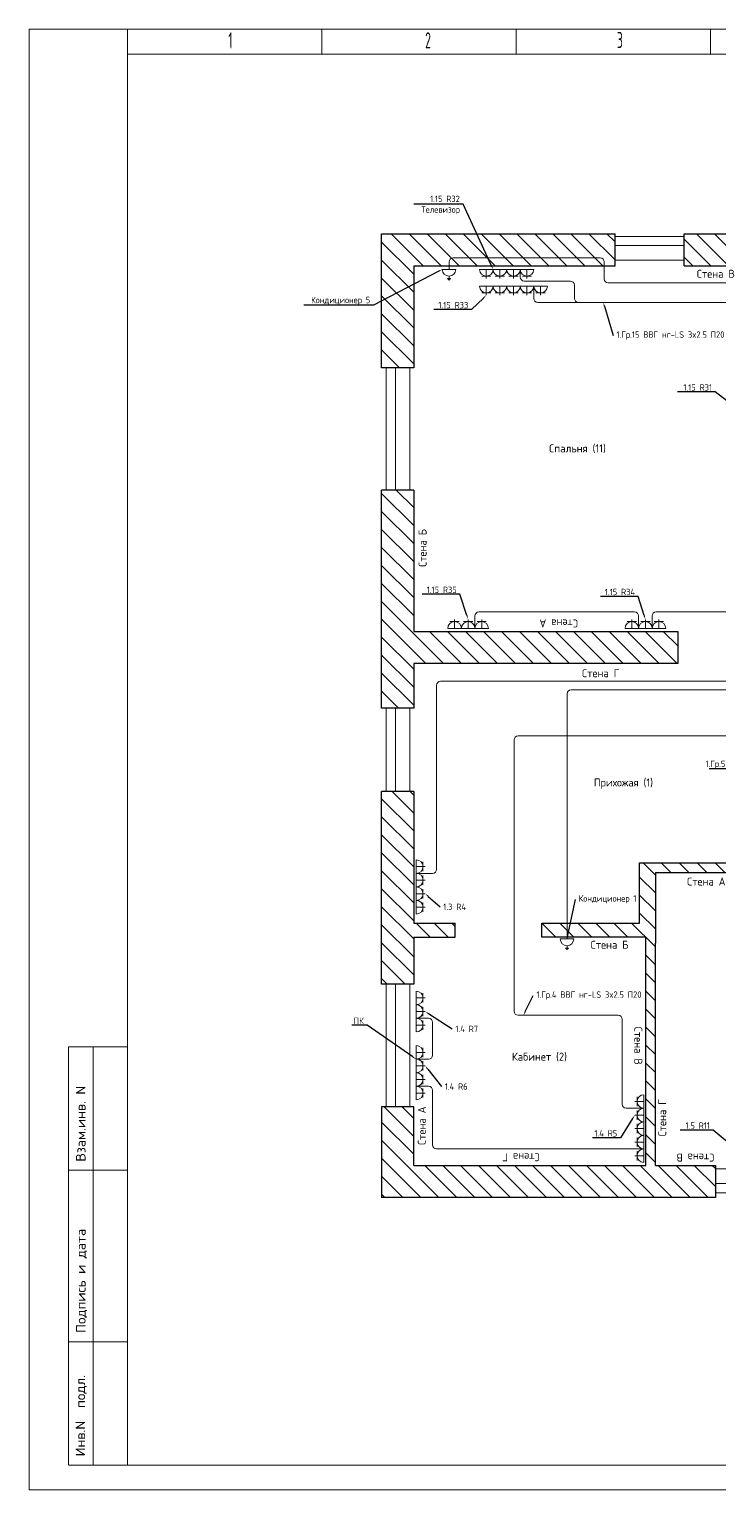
# Model space of a CAD drawing. Extents: x -680 to 54599, y -24087 to 292.
# Drawn here: x 28785 to 37414, y -24087 to -5832 of the extents above; entities that cross this region are included whole.
import ezdxf
from ezdxf import colors
from ezdxf.entities.mleader import LeaderData, LeaderLine
from ezdxf.math import Vec2, Vec3

# ---------------------------------------------------------------- set-up
doc = ezdxf.new("R2010")
doc.units = 0
doc.linetypes.add('Caddy_Solid', pattern=[0])
for name, color, linetype in [('100', 7, 'Continuous'), ('condey_wire', 40, 'Continuous'), ('rozetka_skrutoy', 10, 'Continuous'), ('SYMS', 7, 'Continuous')]:
    doc.layers.add(name, color=color, linetype=linetype)
for name, color, linetype, lineweight in [('info', 7, 'Continuous', 15), ('nesushie', 7, 'Continuous', 25), ('okna', 7, 'Continuous', 18), ('power_wire', 10, 'Continuous', 18), ('rozetki_16A', 10, 'Continuous', 18), ('text', 251, 'Continuous', 15)]:
    doc.layers.add(name, color=color, linetype=linetype, lineweight=lineweight)
doc.styles.add('Caddy_Vectorfont1n', font='GOST Common.ttf', dxfattribs={"width": 1.1})
doc.styles.add('Caddy_Vectorfont1p', font='GOST Common.ttf', dxfattribs={"width": 0.9})
doc.styles.get("Standard").update_dxf_attribs({"font": 'GOST Common.ttf'})

msp = doc.modelspace()

# ---------------------------------------------------------------- hatches: boundary and pattern name
at = {"layer": 'nesushie', "lineweight": 15}
h = msp.add_hatch(dxfattribs=at)
h.set_pattern_fill('ANSI31', color=256, scale=50, angle=-90)
h.paths.add_polyline_path([(36106, -8788), (36106, -8388), (33189, -8388), (33189, -10063), (33589, -10063), (33589, -8788)])
h = msp.add_hatch(dxfattribs=at)
h.set_pattern_fill('ANSI31', color=256, scale=50, angle=-90)
h.paths.add_polyline_path([(37884, -8788), (37884, -9308), (38004, -9308), (38004, -8788), (38609, -8788), (38609, -8388), (36971, -8388), (36971, -8788)])
h = msp.add_hatch(dxfattribs=at)
h.set_pattern_fill('ANSI31', color=256, scale=50, angle=-90)
h.paths.add_polyline_path([(33589, -13358), (33589, -11593), (33189, -11593), (33189, -14318), (33589, -14318), (33589, -13758), (36889, -13758), (36889, -13358)])
h = msp.add_hatch(dxfattribs=at)
h.set_pattern_fill('ANSI31', color=256, scale=50, angle=-90)
h.paths.add_polyline_path([(33589, -17005), (33589, -16608), (33589, -15358), (33189, -15358), (33189, -17768), (33589, -17768), (33589, -17182), (34109, -17182), (34109, -17005)])
h = msp.add_hatch(dxfattribs=at)
h.set_pattern_fill('ANSI31', color=256, scale=50, angle=-90)
h.paths.add_polyline_path([(33189, -20432), (37359, -20432), (37359, -20032), (36609, -20032), (36609, -17257), (36609, -16372), (38439, -16372), (38439, -16252), (36412, -16252), (36412, -16372), (36412, -17005), (35189, -17005), (35189, -17182), (36489, -17182), (36489, -20032), (33589, -20032), (33589, -19302), (33189, -19302), (33189, -20032)])

# ---------------------------------------------------------------- linework, layer by layer
at = {"linetype": 'Caddy_Solid', "lineweight": 13}
for p, q in [((30014, -6140), (30014, -5832)), ((32442, -6140), (32442, -5832)), ((34870, -6140), (34870, -5832)), ((37298, -6140), (37298, -5832))]:
    msp.add_line(p, q, dxfattribs=at)
at = {"layer": '100', "linetype": 'Caddy_Solid', "lineweight": 13}
for p, q in [((30014, -6143), (54292, -6143)), ((30014, -6143), (30014, -23780)), ((29277, -23776), (29277, -18551)), ((29277, -18551), (30014, -18551)), ((29584, -18551), (29584, -23776)), ((29277, -20092), (30014, -20092)), ((29277, -22239), (30014, -22239)), ((54292, -23780), (29277, -23780))]:
    msp.add_line(p, q, dxfattribs=at)
at = {"layer": 'condey_wire', "lineweight": 15}
for p, q in [((34031, -8741), (34031, -8834)), ((35920, -8691), (34081, -8691)), ((35970, -8953), (35970, -8741)), ((42220, -9003), (36020, -9003)), ((35506, -17203), (35506, -14139)), ((35556, -14089), (41095, -14089))]:
    msp.add_line(p, q, dxfattribs=at)
for centre, start, end in [((34081, -8741), 90, 180), ((35920, -8741), 0, 90), ((36020, -8953), 180, 270), ((35556, -14139), 90, 180)]:
    msp.add_arc(centre, 50, start, end, dxfattribs=at)
at = {"layer": 'nesushie'}
for p, q in [((33189, -10063), (33189, -8388)), ((33189, -8388), (36106, -8388)), ((36106, -8788), (36106, -8388)), ((36971, -8388), (38609, -8388)), ((36971, -8788), (36971, -8388)), ((33589, -8788), (33589, -10063)), ((33589, -8788), (36106, -8788)), ((36971, -8788), (37884, -8788)), ((33589, -10063), (33189, -10063)), ((33589, -11593), (33189, -11593)), ((33189, -14318), (33189, -11593)), ((33589, -11593), (33589, -13358)), ((33589, -13358), (36889, -13358)), ((36889, -13358), (36889, -13758)), ((36889, -13758), (33589, -13758)), ((33589, -13758), (33589, -14318)), ((33589, -14318), (33189, -14318)), ((33589, -15358), (33189, -15358)), ((33189, -17768), (33189, -15358)), ((33589, -15358), (33589, -16608)), ((36412, -16372), (36412, -16252)), ((36412, -16252), (38439, -16252)), ((36412, -17005), (36412, -16372)), ((36609, -16372), (36609, -17257)), ((36609, -16372), (38439, -16372)), ((33589, -16608), (33589, -17005)), ((33589, -17005), (34109, -17005)), ((34109, -17182), (34109, -17005)), ((35189, -17182), (35189, -17005)), ((35189, -17005), (36412, -17005)), ((33589, -17182), (34109, -17182)), ((33589, -17182), (33589, -17768)), ((36489, -17182), (35189, -17182)), ((36489, -20032), (36489, -17182)), ((36609, -20032), (36609, -17257)), ((33589, -17768), (33189, -17768)), ((33189, -19302), (33189, -20432)), ((33589, -19302), (33189, -19302)), ((33589, -20032), (33589, -19302)), ((33589, -20032), (36489, -20032)), ((36609, -20032), (37359, -20032)), ((37359, -20032), (37359, -20432)), ((37359, -20432), (33189, -20432))]:
    msp.add_line(p, q, dxfattribs=at)
at = {"layer": 'okna'}
for p, q in [((36971, -8423), (36106, -8423)), ((36971, -8537), (36106, -8537)), ((36971, -8720), (36106, -8720)), ((33246, -10063), (33246, -11593)), ((33360, -10063), (33360, -11593)), ((33543, -10063), (33543, -11593)), ((33246, -14322), (33246, -15358)), ((33360, -14322), (33360, -15358)), ((33543, -14322), (33543, -15358)), ((33246, -17772), (33246, -19302)), ((33360, -17772), (33360, -19302)), ((33543, -17772), (33543, -19302)), ((37359, -20077), (38889, -20077)), ((37359, -20260), (38889, -20260)), ((37359, -20374), (38889, -20374))]:
    msp.add_line(p, q, dxfattribs=at)
at = {"layer": 'power_wire'}
for p, q in [((34920, -8834), (34920, -8930)), ((34970, -8980), (35548, -8980)), ((35090, -9044), (35090, -9197)), ((35598, -9030), (35598, -9197)), ((35140, -9247), (37537, -9247)), ((36350, -13115), (34404, -13115)), ((37537, -13115), (36619, -13115)), ((34354, -13165), (34354, -13321)), ((36400, -13321), (36400, -13165)), ((36569, -13165), (36569, -13321)), ((33875, -14032), (33875, -16333)), ((39231, -13982), (33925, -13982)), ((34844, -14715), (34844, -18106)), ((44806, -14665), (34894, -14665)), ((33825, -16383), (33621, -16383)), ((33775, -18194), (33621, -18194)), ((33825, -18655), (33825, -18244)), ((36145, -18156), (34894, -18156)), ((36195, -19269), (36195, -18206)), ((33621, -18705), (33775, -18705)), ((33775, -19044), (33621, -19044)), ((33825, -19777), (33825, -19094)), ((36245, -19319), (36465, -19319)), ((36465, -19827), (33875, -19827))]:
    msp.add_line(p, q, dxfattribs=at)
for centre, start, end in [((34970, -8930), 180, 270), ((35548, -9030), 0, 90), ((35140, -9197), 180, 270), ((35648, -9197), 180, 270), ((34404, -13165), 90, 180), ((36350, -13165), 0, 90), ((36619, -13165), 90, 180), ((33925, -14032), 90, 180), ((34894, -14715), 90, 180), ((33825, -16333), 270, 0), ((33775, -18244), 0, 90), ((34894, -18106), 180, 270), ((36145, -18206), 0, 90), ((33775, -18655), 270, 0), ((33775, -19094), 0, 90), ((36245, -19269), 180, 270), ((33875, -19777), 180, 270)]:
    msp.add_arc(centre, 50, start, end, dxfattribs=at)
at = {"layer": 'rozetka_skrutoy', "lineweight": 15}
for p, q in [((34031, -8834), (33946, -8834)), ((34115, -8834), (34031, -8834)), ((34031, -8918), (34031, -8946)), ((34012, -8946), (34050, -8946)), ((34031, -8967), (34012, -8946)), ((34031, -8967), (34050, -8946)), ((35506, -17203), (35421, -17203)), ((35487, -17316), (35525, -17316)), ((35506, -17336), (35487, -17316)), ((35591, -17203), (35506, -17203)), ((35506, -17288), (35506, -17316)), ((35506, -17336), (35525, -17316))]:
    msp.add_line(p, q, dxfattribs=at)
for centre in [(34031, -8834), (35506, -17203)]:
    msp.add_arc(centre, 84.7, 180, 0, dxfattribs=at)
at = {"layer": 'rozetki_16A'}
for p, q in [((34497, -8834), (34412, -8834)), ((34555, -8918), (34439, -8918)), ((34582, -8834), (34497, -8834)), ((34497, -8834), (34497, -8946)), ((34666, -8834), (34582, -8834)), ((34725, -8918), (34608, -8918)), ((34751, -8834), (34666, -8834)), ((34666, -8834), (34666, -8946)), ((34836, -8834), (34751, -8834)), ((34894, -8918), (34778, -8918)), ((34920, -8834), (34836, -8834)), ((34836, -8834), (34836, -8946)), ((35005, -8834), (34920, -8834)), ((35063, -8918), (34947, -8918)), ((35090, -8834), (35005, -8834)), ((35005, -8834), (35005, -8946)), ((34497, -9044), (34412, -9044)), ((34582, -9044), (34497, -9044)), ((34497, -9044), (34497, -9157)), ((34666, -9044), (34582, -9044)), ((34751, -9044), (34666, -9044)), ((34666, -9044), (34666, -9157)), ((34836, -9044), (34751, -9044)), ((34920, -9044), (34836, -9044)), ((34836, -9044), (34836, -9157)), ((35005, -9044), (34920, -9044)), ((35090, -9044), (35005, -9044)), ((35005, -9044), (35005, -9157)), ((35175, -9044), (35090, -9044)), ((35259, -9044), (35175, -9044)), ((35175, -9044), (35175, -9157)), ((34555, -9129), (34439, -9129)), ((34725, -9129), (34608, -9129)), ((34894, -9129), (34778, -9129)), ((35063, -9129), (34947, -9129)), ((35233, -9129), (35116, -9129)), ((34016, -13321), (34100, -13321)), ((34042, -13236), (34158, -13236)), ((34100, -13321), (34100, -13208)), ((34100, -13321), (34185, -13321)), ((34185, -13321), (34270, -13321)), ((34211, -13236), (34328, -13236)), ((34270, -13321), (34270, -13208)), ((34270, -13321), (34354, -13321)), ((34354, -13321), (34439, -13321)), ((34381, -13236), (34497, -13236)), ((34439, -13321), (34439, -13208)), ((34439, -13321), (34524, -13321)), ((36231, -13321), (36315, -13321)), ((36257, -13236), (36374, -13236)), ((36315, -13321), (36315, -13208)), ((36315, -13321), (36400, -13321)), ((36400, -13321), (36485, -13321)), ((36427, -13236), (36543, -13236)), ((36485, -13321), (36485, -13208)), ((36485, -13321), (36569, -13321)), ((36569, -13321), (36654, -13321)), ((36596, -13236), (36712, -13236)), ((36654, -13321), (36654, -13208)), ((36654, -13321), (36739, -13321)), ((33621, -16213), (33621, -16298)), ((33705, -16240), (33705, -16356)), ((33621, -16298), (33621, -16383)), ((33621, -16298), (33733, -16298)), ((33621, -16383), (33621, -16467)), ((33705, -16409), (33705, -16525)), ((33621, -16467), (33621, -16552)), ((33621, -16467), (33733, -16467)), ((33621, -16552), (33621, -16637)), ((33705, -16579), (33705, -16695)), ((33621, -16637), (33621, -16721)), ((33621, -16637), (33733, -16637)), ((33621, -16721), (33621, -16806)), ((33705, -16748), (33705, -16864)), ((33621, -16806), (33621, -16891)), ((33621, -16806), (33733, -16806)), ((33621, -17855), (33621, -17940)), ((33705, -17882), (33705, -17998)), ((33621, -17940), (33621, -18025)), ((33621, -17940), (33733, -17940)), ((33621, -18025), (33621, -18109)), ((33705, -18051), (33705, -18167)), ((33621, -18109), (33621, -18194)), ((33621, -18109), (33733, -18109)), ((33621, -18194), (33621, -18279)), ((33705, -18220), (33705, -18337)), ((33621, -18279), (33621, -18363)), ((33621, -18279), (33733, -18279)), ((33621, -18535), (33621, -18620)), ((33705, -18562), (33705, -18678)), ((33621, -18620), (33621, -18705)), ((33621, -18620), (33733, -18620)), ((33621, -18705), (33621, -18789)), ((33621, -18789), (33621, -18874)), ((33621, -18789), (33733, -18789)), ((33705, -18731), (33705, -18848)), ((33621, -18874), (33621, -18959)), ((33621, -18959), (33621, -19044)), ((33621, -18959), (33733, -18959)), ((33705, -18901), (33705, -19017)), ((33621, -19044), (33621, -19128)), ((33621, -19128), (33621, -19213)), ((33621, -19128), (33733, -19128)), ((33705, -19070), (33705, -19186)), ((36465, -19234), (36465, -19149)), ((36465, -19234), (36352, -19234)), ((36380, -19292), (36380, -19176)), ((36380, -19462), (36380, -19345)), ((36465, -19319), (36465, -19234)), ((36465, -19404), (36465, -19319)), ((36465, -19404), (36352, -19404)), ((36380, -19631), (36380, -19515)), ((36465, -19488), (36465, -19404)), ((36465, -19573), (36465, -19488)), ((36465, -19573), (36352, -19573)), ((36380, -19801), (36380, -19684)), ((36465, -19658), (36465, -19573)), ((36465, -19742), (36465, -19658)), ((36465, -19742), (36352, -19742)), ((36380, -19970), (36380, -19854)), ((36465, -19827), (36465, -19742)), ((36465, -19912), (36465, -19827)), ((36465, -19912), (36352, -19912)), ((36465, -19996), (36465, -19912))]:
    msp.add_line(p, q, dxfattribs=at)
for centre, start, end in [((34497, -8834), 180, 0), ((34666, -8834), 180, 0), ((34836, -8834), 180, 0), ((35005, -8834), 180, 0), ((34497, -9044), 180, 0), ((34666, -9044), 180, 0), ((34836, -9044), 180, 0), ((35005, -9044), 180, 0), ((35175, -9044), 180, 0), ((34100, -13321), 0, 180), ((34270, -13321), 0, 180), ((34439, -13321), 0, 180), ((36315, -13321), 0, 180), ((36485, -13321), 0, 180), ((36654, -13321), 0, 180), ((33621, -16298), 270, 90), ((33621, -16467), 270, 90), ((33621, -16637), 270, 90), ((33621, -16806), 270, 90), ((33621, -17940), 270, 90), ((33621, -18109), 270, 90), ((33621, -18279), 270, 90), ((33621, -18620), 270, 90), ((33621, -18789), 270, 90), ((33621, -18959), 270, 90), ((33621, -19128), 270, 90), ((36465, -19234), 90, 270), ((36465, -19404), 90, 270), ((36465, -19573), 90, 270), ((36465, -19742), 90, 270), ((36465, -19912), 90, 270)]:
    msp.add_arc(centre, 84.7, start, end, dxfattribs=at)
at = {"layer": 'SYMS', "lineweight": 13}
msp.add_line((30014, -6842), (30014, -22208), dxfattribs=at)
msp.add_lwpolyline([(28785, -24087), (54599, -24087), (54599, -5832), (28785, -5832)], close=True, dxfattribs=at)

# ---------------------------------------------------------------- texts
at = {"lineweight": 13, "style": 'Caddy_Vectorfont1p', "width": 0.54}
for s, p in [('1', (31274, -6072)), ('2', (33733, -6072)), ('3', (36130, -6068))]:
    msp.add_text(s, height=201, dxfattribs=at).set_placement(p)
at = {"layer": '100', "lineweight": 13, "style": 'Caddy_Vectorfont1n', "width": 1.1}
for s, p in [('Взам.инв. N', (29489, -19986)), ('Подпись и дата', (29490, -22127)), ('Инв.N  подл.', (29484, -23669))]:
    msp.add_text(s, height=120.77, rotation=90, dxfattribs=at).set_placement(p)
at = {"layer": 'text', "lineweight": 15, "char_height": 100, "attachment_point": 1}
for s, width, heights, insert in [('Стена В', 651.6, [0], (37127, -8839)), ('Спальня (11)', 884.13, [287], (35282, -11021)), ('Стена Г', 651.6, [0], (35693, -13831)), ('Прихожая (1)', 806.54, [0], (35840, -15197)), ('Стена А', 651.6, [0], (37006, -16435)), ('Стена Б', 651.6, [0], (35800, -17225)), ('Кабинет (2)', 923.81, [287], (34816, -18624))]:
    msp.add_mtext_dynamic_manual_height_columns(s, width=width, gutter_width=12.5, heights=heights, dxfattribs=dict(at, insert=insert))
for s, insert, rotation in [('Стена Б', (33650, -12552), 90), ('Стена А', (35641, -13309), 180), ('Стена В', (36446, -18300), 270), ('Стена А', (33641, -19777), 90), ('Стена Г', (36645, -19670), 90), ('Стена Г', (35163, -19980), 180), ('Стена В', (37345, -19985), 180)]:
    msp.add_mtext_dynamic_manual_height_columns(s, width=651.6, gutter_width=12.5, heights=[0], dxfattribs=dict(at, insert=insert, rotation=rotation))

# ---------------------------------------------------------------- leaders
at = {"layer": 'info'}
ml = msp.add_multileader_mtext('Standard', dxfattribs=at)
ml.set_content('1.15 R32\\PТелевизор', color=256)
ml.set_leader_properties()
ml.build(insert=Vec2(0, 0))
ml.multileader.update_dxf_attribs({"has_dogleg": 0, "text_right_attachment_type": 6, "dogleg_length": 50, "arrow_head_size": 50})
ctx = ml.context
ctx.base_point, ctx.char_height, ctx.arrow_head_size, ctx.landing_gap_size, ctx.plane_origin = Vec3(33634, -7965), 80, 50, 40, Vec3(33435, -7607)
ctx.right_attachment, ctx.text_align_type = 6, 2
notes = []
notes.append((ctx, [(1, (1, 1, 0), (34256, -8017), (-1, 0), 50, [(0, [(34582, -8834)], 0, [])])]))
ctx.mtext.insert, ctx.mtext.width, ctx.mtext.alignment, ctx.mtext.flow_direction = Vec3(34166, -7913), 671.17, 3, 5
ml = msp.add_multileader_mtext('Standard', dxfattribs=at)
ml.set_content('Кондиционер 5', color=256)
ml.set_leader_properties()
ml.build(insert=Vec2(0, 0))
ml.multileader.update_dxf_attribs({"has_dogleg": 0, "text_right_attachment_type": 6, "dogleg_length": 50, "arrow_head_size": 50})
ctx = ml.context
ctx.base_point, ctx.char_height, ctx.arrow_head_size, ctx.landing_gap_size, ctx.plane_origin = Vec3(32308, -9229), 80, 50, 40, Vec3(31748, -9575)
ctx.right_attachment, ctx.text_align_type = 6, 2
notes.append((ctx, [(1, (1, 1, 0), (33137, -9281), (-1, 0), 50, [(0, [(33946, -8834)], 0, [])])]))
ctx.mtext.insert, ctx.mtext.width, ctx.mtext.alignment, ctx.mtext.flow_direction = Vec3(33047, -9177), 874.72, 3, 5
ml = msp.add_multileader_mtext('Standard', dxfattribs=at)
ml.set_content('1.15 R33', color=256)
ml.set_leader_properties()
ml.build(insert=Vec2(0, 0))
ml.multileader.update_dxf_attribs({"has_dogleg": 0, "text_right_attachment_type": 6, "dogleg_length": 50, "arrow_head_size": 50})
ctx = ml.context
ctx.base_point, ctx.char_height, ctx.arrow_head_size, ctx.landing_gap_size, ctx.plane_origin = Vec3(33883, -9281), 80, 50, 40, Vec3(33298, -9526)
ctx.right_attachment, ctx.text_align_type = 6, 2
notes.append((ctx, [(1, (1, 1, 0), (34361, -9337), (-1, 0), 50, [(0, [(34497, -9157)], 0, [])])]))
ctx.mtext.insert, ctx.mtext.width, ctx.mtext.alignment, ctx.mtext.flow_direction = Vec3(34271, -9241), 671.17, 3, 5
ml = msp.add_multileader_mtext('Standard', dxfattribs=at)
ml.set_content('1.Гр.15 ВВГ нг-LS 3x2.5 П20', color=256)
ml.set_leader_properties()
ml.build(insert=Vec2(0, 0))
ml.multileader.update_dxf_attribs({"has_dogleg": 0, "text_right_attachment_type": 6, "dogleg_length": 50, "arrow_head_size": 50})
ctx = ml.context
ctx.base_point, ctx.char_height, ctx.arrow_head_size, ctx.landing_gap_size, ctx.plane_origin = Vec3(36083, -9661), 80, 50, 40, Vec3(36730, -10458)
ctx.right_attachment = 6
notes.append((ctx, [(0, (1, 1, 0), (36033, -9661), (1, 0), 50, [(0, [(35958, -9247)], 0, [])])]))
ctx.mtext.insert, ctx.mtext.width, ctx.mtext.flow_direction = Vec3(36123, -9609), 1620.99, 5
ml = msp.add_multileader_mtext('Standard', dxfattribs=at)
ml.set_content('1.15 R31', color=256)
ml.set_leader_properties()
ml.build(insert=Vec2(0, 0))
ml.multileader.update_dxf_attribs({"has_dogleg": 0, "text_right_attachment_type": 6, "dogleg_length": 50, "arrow_head_size": 50})
ctx = ml.context
ctx.base_point, ctx.char_height, ctx.arrow_head_size, ctx.landing_gap_size, ctx.plane_origin = Vec3(36945, -10310), 80, 50, 40, Vec3(36510, -10683)
ctx.right_attachment, ctx.text_align_type = 6, 2
notes.append((ctx, [(1, (1, 1, 0), (37407, -10366), (-1, 0), 50, [(0, [(37742, -10662)], 0, [])])]))
ctx.mtext.insert, ctx.mtext.width, ctx.mtext.alignment, ctx.mtext.flow_direction = Vec3(37317, -10270), 671.17, 3, 5
ml = msp.add_multileader_mtext('Standard', dxfattribs=at)
ml.set_content('1.15 R35', color=256)
ml.set_leader_properties()
ml.build(insert=Vec2(0, 0))
ml.multileader.update_dxf_attribs({"has_dogleg": 0, "text_right_attachment_type": 6, "dogleg_length": 50, "arrow_head_size": 50})
ctx = ml.context
ctx.base_point, ctx.char_height, ctx.arrow_head_size, ctx.landing_gap_size, ctx.plane_origin = Vec3(33740, -12839), 80, 50, 40, Vec3(33155, -13083)
ctx.right_attachment, ctx.text_align_type = 6, 2
notes.append((ctx, [(1, (1, 1, 0), (34217, -12895), (-1, 0), 50, [(0, [(34270, -13208)], 0, [])])]))
ctx.mtext.insert, ctx.mtext.width, ctx.mtext.alignment, ctx.mtext.flow_direction = Vec3(34127, -12799), 671.17, 3, 5
ml = msp.add_multileader_mtext('Standard', dxfattribs=at)
ml.set_content('1.15 R34', color=256)
ml.set_leader_properties()
ml.build(insert=Vec2(0, 0))
ml.multileader.update_dxf_attribs({"has_dogleg": 0, "text_right_attachment_type": 6, "dogleg_length": 50, "arrow_head_size": 50})
ctx = ml.context
ctx.base_point, ctx.char_height, ctx.arrow_head_size, ctx.landing_gap_size, ctx.plane_origin = Vec3(35960, -12866), 80, 50, 40, Vec3(35383, -13111)
ctx.right_attachment, ctx.text_align_type = 6, 2
notes.append((ctx, [(1, (1, 1, 0), (36445, -12922), (-1, 0), 50, [(0, [(36485, -13208)], 0, [])])]))
ctx.mtext.insert, ctx.mtext.width, ctx.mtext.alignment, ctx.mtext.flow_direction = Vec3(36355, -12826), 671.17, 3, 5
ml = msp.add_multileader_mtext('Standard', dxfattribs=at)
ml.set_content('1.Гр.5 ВВГ нг-LS 3x2.5 П20', color=256)
ml.set_leader_properties()
ml.build(insert=Vec2(0, 0))
ml.multileader.update_dxf_attribs({"has_dogleg": 0, "text_right_attachment_type": 6, "dogleg_length": 50, "arrow_head_size": 50})
ctx = ml.context
ctx.base_point, ctx.char_height, ctx.arrow_head_size, ctx.landing_gap_size, ctx.plane_origin = Vec3(37261, -15026), 80, 50, 40, Vec3(38302, -15023)
ctx.right_attachment, ctx.text_align_type = 6, 2
notes.append((ctx, [(1, (1, 1, 0), (38636, -15078), (-1, 0), 50, [(0, [(39038, -15463)], 0, [])])]))
ctx.mtext.insert, ctx.mtext.width, ctx.mtext.alignment, ctx.mtext.flow_direction = Vec3(38546, -14974), 1250.99, 3, 5
ml = msp.add_multileader_mtext('Standard', dxfattribs=at)
ml.set_content('1.3 R4', color=256)
ml.set_leader_properties()
ml.build(insert=Vec2(0, 0))
ml.multileader.update_dxf_attribs({"has_dogleg": 0, "text_right_attachment_type": 6, "dogleg_length": 50, "arrow_head_size": 50})
ctx = ml.context
ctx.base_point, ctx.char_height, ctx.arrow_head_size, ctx.landing_gap_size, ctx.plane_origin = Vec3(33919, -16801), 80, 50, 40, Vec3(34190, -17355)
ctx.right_attachment = 6
notes.append((ctx, [(0, (1, 1, 0), (33869, -16801), (1, 0), 50, [(0, [(33733, -16637)], 0, [])])]))
ctx.mtext.insert, ctx.mtext.width, ctx.mtext.flow_direction = Vec3(33959, -16761), 671.17, 5
ml = msp.add_multileader_mtext('Standard', dxfattribs=at)
ml.set_content('Кондиционер 1', color=256)
ml.set_leader_properties()
ml.build(insert=Vec2(0, 0))
ml.multileader.update_dxf_attribs({"has_dogleg": 0, "text_right_attachment_type": 6, "dogleg_length": 50, "arrow_head_size": 50})
ctx = ml.context
ctx.base_point, ctx.char_height, ctx.arrow_head_size, ctx.landing_gap_size, ctx.plane_origin = Vec3(35611, -16708), 80, 50, 40, Vec3(35021, -17078)
ctx.right_attachment = 6
notes.append((ctx, [(0, (1, 1, 0), (35561, -16708), (1, 0), 50, [(0, [(35506, -17203)], 0, [])])]))
ctx.mtext.insert, ctx.mtext.width, ctx.mtext.flow_direction = Vec3(35651, -16656), 776.03, 5
ml = msp.add_multileader_mtext('Standard', dxfattribs=at)
ml.set_content('1.Гр.4 ВВГ нг-LS 3x2.5 П20', color=256)
ml.set_leader_properties()
ml.build(insert=Vec2(0, 0))
ml.multileader.update_dxf_attribs({"has_dogleg": 0, "text_right_attachment_type": 6, "dogleg_length": 50, "arrow_head_size": 50})
ctx = ml.context
ctx.base_point, ctx.char_height, ctx.arrow_head_size, ctx.landing_gap_size, ctx.plane_origin = Vec3(35083, -17910), 80, 50, 40, Vec3(35537, -17901)
ctx.right_attachment = 6
notes.append((ctx, [(0, (1, 1, 0), (35033, -17910), (1, 0), 50, [(0, [(34961, -18156)], 0, [])])]))
ctx.mtext.insert, ctx.mtext.width, ctx.mtext.flow_direction = Vec3(35123, -17858), 1571.28, 5
ml = msp.add_multileader_mtext('Standard', dxfattribs=at)
ml.set_content('ПК', color=256)
ml.set_leader_properties()
ml.build(insert=Vec2(0, 0))
ml.multileader.update_dxf_attribs({"has_dogleg": 0, "text_right_attachment_type": 6, "dogleg_length": 50, "arrow_head_size": 50})
ctx = ml.context
ctx.base_point, ctx.char_height, ctx.arrow_head_size, ctx.landing_gap_size, ctx.plane_origin = Vec3(32814, -18225), 80, 50, 40, Vec3(32166, -18778)
ctx.right_attachment, ctx.text_align_type = 6, 2
notes.append((ctx, [(1, (1, 1, 0), (33056, -18281), (-1, 0), 50, [(0, [(33621, -18705)], 0, [])])]))
ctx.mtext.insert, ctx.mtext.width, ctx.mtext.alignment, ctx.mtext.flow_direction = Vec3(32966, -18185), 671.17, 3, 5
ml = msp.add_multileader_mtext('Standard', dxfattribs=at)
ml.set_content('1.4 R7', color=256)
ml.set_leader_properties()
ml.build(insert=Vec2(0, 0))
ml.multileader.update_dxf_attribs({"has_dogleg": 0, "text_right_attachment_type": 6, "dogleg_length": 50, "arrow_head_size": 50})
ctx = ml.context
ctx.base_point, ctx.char_height, ctx.arrow_head_size, ctx.landing_gap_size, ctx.plane_origin = Vec3(34070, -18327), 80, 50, 40, Vec3(34341, -18881)
ctx.right_attachment = 6
notes.append((ctx, [(0, (1, 1, 0), (34020, -18327), (1, 0), 50, [(0, [(33733, -18109)], 0, [])])]))
ctx.mtext.insert, ctx.mtext.width, ctx.mtext.flow_direction = Vec3(34110, -18287), 671.17, 5
ml = msp.add_multileader_mtext('Standard', dxfattribs=at)
ml.set_content('1.4 R6', color=256)
ml.set_leader_properties()
ml.build(insert=Vec2(0, 0))
ml.multileader.update_dxf_attribs({"has_dogleg": 0, "text_right_attachment_type": 6, "dogleg_length": 50, "arrow_head_size": 50})
ctx = ml.context
ctx.base_point, ctx.char_height, ctx.arrow_head_size, ctx.landing_gap_size, ctx.plane_origin = Vec3(33938, -19047), 80, 50, 40, Vec3(34209, -19601)
ctx.right_attachment = 6
notes.append((ctx, [(0, (1, 1, 0), (33888, -19047), (1, 0), 50, [(0, [(33733, -18789)], 0, [])])]))
ctx.mtext.insert, ctx.mtext.width, ctx.mtext.flow_direction = Vec3(33978, -19007), 671.17, 5
ml = msp.add_multileader_mtext('Standard', dxfattribs=at)
ml.set_content('1.4 R5', color=256)
ml.set_leader_properties()
ml.build(insert=Vec2(0, 0))
ml.multileader.update_dxf_attribs({"has_dogleg": 0, "text_right_attachment_type": 6, "dogleg_length": 50, "arrow_head_size": 50})
ctx = ml.context
ctx.base_point, ctx.char_height, ctx.arrow_head_size, ctx.landing_gap_size, ctx.plane_origin = Vec3(35832, -19632), 80, 50, 40, Vec3(36136, -20193)
ctx.right_attachment, ctx.text_align_type = 6, 2
notes.append((ctx, [(1, (1, 1, 0), (36222, -19688), (-1, 0), 50, [(0, [(36352, -19404)], 0, [])])]))
ctx.mtext.insert, ctx.mtext.width, ctx.mtext.alignment, ctx.mtext.flow_direction = Vec3(36132, -19592), 671.17, 3, 5
ml = msp.add_multileader_mtext('Standard', dxfattribs=at)
ml.set_content('1.5 R11', color=256)
ml.set_leader_properties()
ml.build(insert=Vec2(0, 0))
ml.multileader.update_dxf_attribs({"has_dogleg": 0, "text_right_attachment_type": 6, "dogleg_length": 50, "arrow_head_size": 50})
ctx = ml.context
ctx.base_point, ctx.char_height, ctx.arrow_head_size, ctx.landing_gap_size, ctx.plane_origin = Vec3(36976, -19535), 80, 50, 40, Vec3(37714, -19790)
ctx.right_attachment, ctx.text_align_type = 6, 2
notes.append((ctx, [(1, (1, 1, 0), (37381, -19591), (-1, 0), 50, [(0, [(37692, -19890)], 0, [])])]))
ctx.mtext.insert, ctx.mtext.width, ctx.mtext.alignment, ctx.mtext.flow_direction = Vec3(37291, -19495), 671.17, 3, 5
for ctx, leaders in notes:
    for number, flags, end, landing, length, lines in leaders:
        leader = LeaderData()
        leader.index, (leader.has_last_leader_line, leader.has_dogleg_vector, leader.attachment_direction) = number, flags
        leader.last_leader_point, leader.dogleg_vector, leader.dogleg_length = Vec3(end), Vec3(landing), length
        for number, points, colour, breaks in lines:
            line = LeaderLine()
            line.index, line.vertices, line.color, line.breaks = number, Vec3.list(points), colors.encode_raw_color(colour), breaks
            leader.lines.append(line)
        ctx.leaders.append(leader)

doc.saveas('drawing.dxf')
